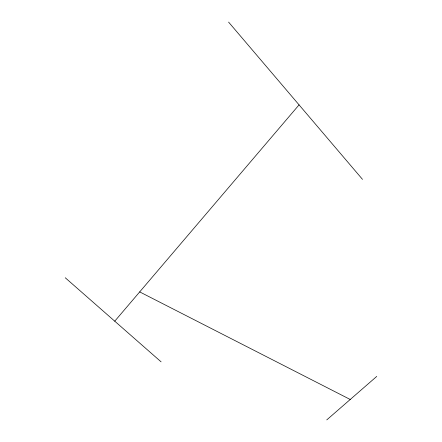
<?xml version="1.0" encoding="UTF-8"?>
<svg xmlns="http://www.w3.org/2000/svg" width="442" height="442" viewBox="0 0 442 442"><rect width="100%" height="100%" fill="white"/><g stroke="black" fill="none" stroke-linecap="round" stroke-linejoin="round"><path stroke-width="0.66" d="M114.749 321.185L299.063 104.865M326.76 419.9L376.75 376.407M139.7 291.902L350.23 399.48M65.25 277.764L161.098 361.843M228.591 22.1L362.501 179.369"/></g></svg>
